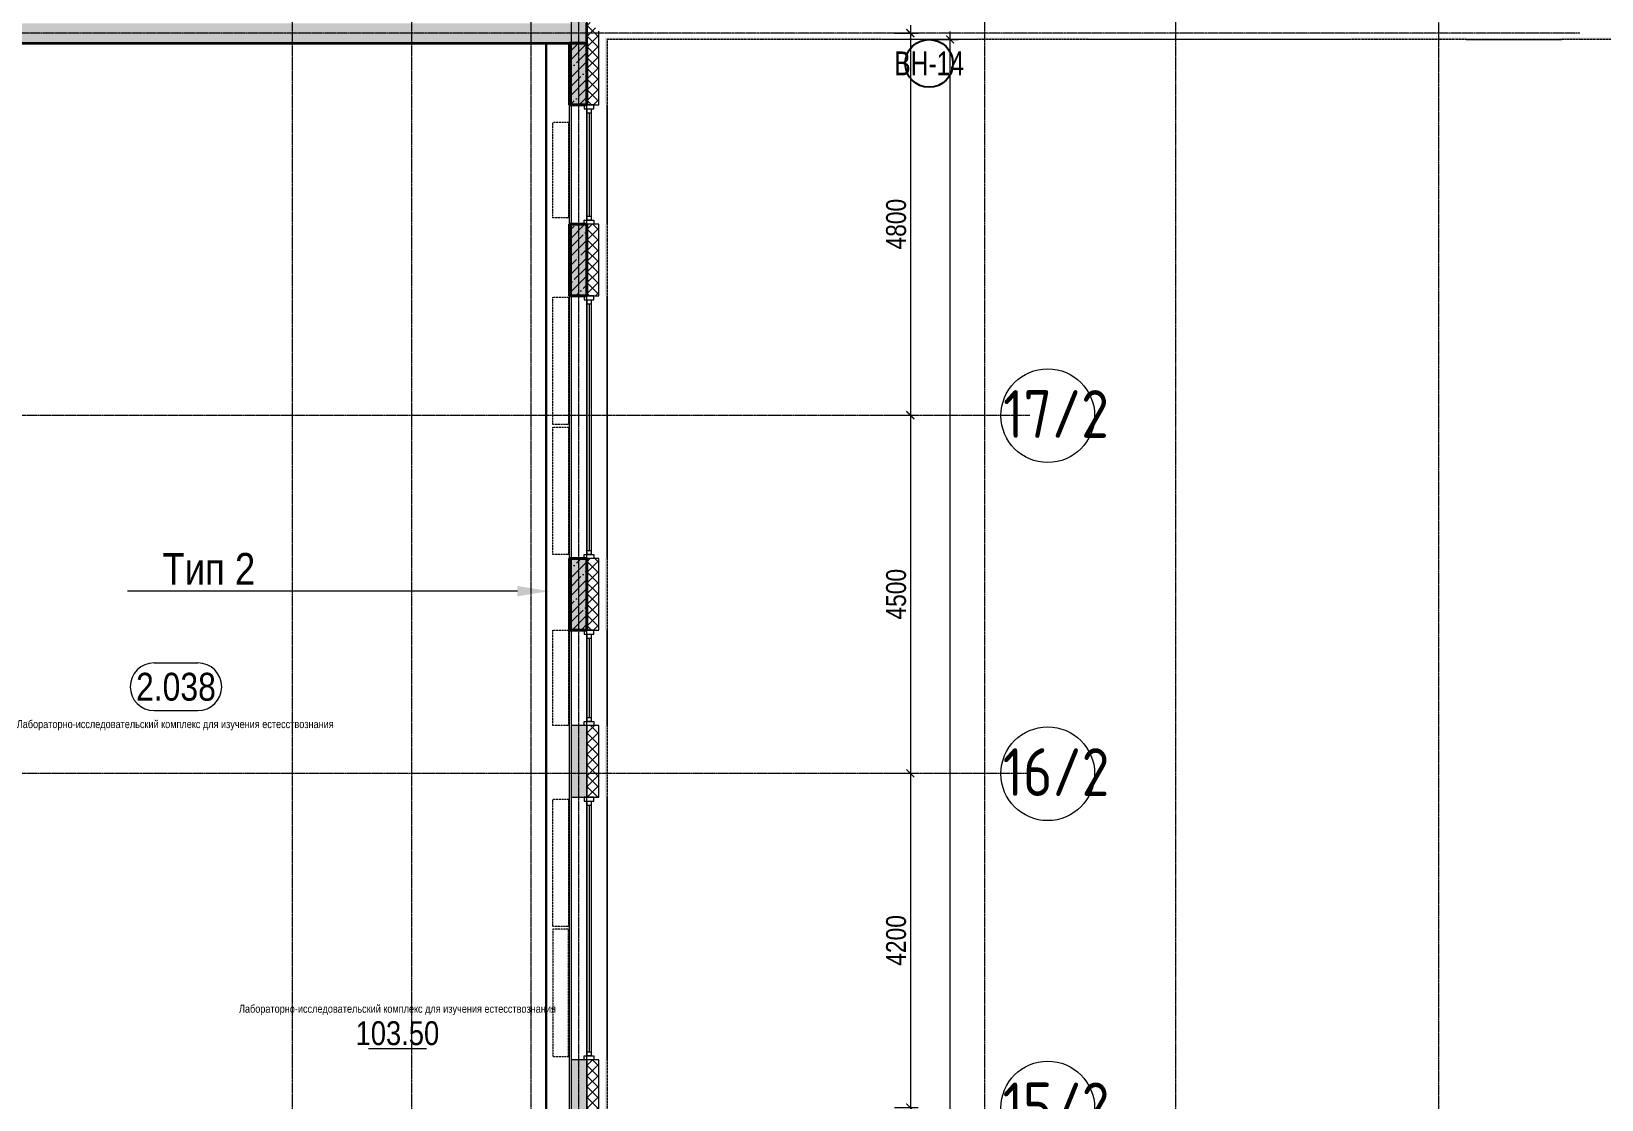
# Model space of a CAD drawing. Header units: millimetres. Extents: x -231292 to 573618, y -153144 to 564035.
# Drawn here: x 67703 to 87433, y 68230 to 81652 of the extents above; entities that cross this region are included whole.
import ezdxf
from ezdxf import colors
from ezdxf.entities.mleader import LeaderData, LeaderLine
from ezdxf.enums import TextEntityAlignment as Align
from ezdxf.math import Vec2, Vec3

# ---------------------------------------------------------------- set-up
doc = ezdxf.new("R2010")
doc.units = ezdxf.units.MM
for name, pattern in [('CENTER2', [28.575, 19.05, -3.175, 3.175, -3.175]), ('DASHED', [19.05, 12.7, -6.35]), ('HIDDEN2', [4.7625, 3.175, -1.5875])]:
    doc.linetypes.add(name, pattern=pattern)
doc.layers.get('0').update_dxf_attribs({"color": 250})
doc.layers.get('Defpoints').update_dxf_attribs({"color": 250})
for name, color, linetype, lineweight in [('A-AREA', 250, 'Continuous', 15), ('A-Wall-Open', 250, 'Continuous', 5), ('A-Wall_Материал_Газоблок_Контур', 250, 'Continuous', 0), ('АР_Area', 250, 'Continuous', 5), ('АР_Витраж марка', 250, 'Continuous', 9), ('АР_Колонны', 250, 'Continuous', 35), ('АР_Окна', 250, 'Continuous', 5), ('АР_Отопительные приборы', 250, 'HIDDEN2', 0), ('АР_площадь пом', 250, 'Continuous', 5), ('АР_Стены ЖБ', 250, 'Continuous', 35), ('АР_Стены ПЕНОблок', 250, 'Continuous', 20), ('АР_Утеплитель', 250, 'Continuous', 0), ('АР_Штриховка', 250, 'Continuous', 0), ('Зашивка радиаторов тип 2 (файерборд 2 слоя_керамогранит)', 250, 'Continuous', 0), ('КМ_Фахверки', 250, 'Continuous', 80), ('Размеры зашивки ГКЛ', 250, 'Continuous', 0), ('РД_Оси_100', 250, 'Continuous', 0), ('РД_Оси_размер', 250, 'Continuous', 0)]:
    doc.layers.add(name, color=color, linetype=linetype, lineweight=lineweight)
doc.layers.add('АР_Делит', color=250, linetype='Continuous', lineweight=0, plot=False)
doc.layers.add('РД_Витраж_проем', color=250, linetype='Continuous', lineweight=0, plot=False)
doc.styles.add('Arial_09', font='ARIALN.TTF', dxfattribs={"width": 0.9})
doc.styles.add('style1', font='ARIALN.TTF')
doc.styles.add('ккк', font='isocpeur.ttf', dxfattribs={"width": 0.85, "oblique": 15})
doc.dimstyles.new('Dim100_ареал', dxfattribs={"dimscale": 100, "dimtxt": 2.5, "dimasz": 1, "dimexe": 1, "dimexo": 1, "dimgap": 0.5, "dimtad": 1, "dimzin": 12, "dimdsep": 46, "dimtxsty": 'style1', "dimblk": 'ARCHTICK', "dimcen": 1, "dimdle": 1, "dimclrd": 256, "dimclre": 256, "dimaunit": 1, "dimadec": 0, "dimazin": 3, "dimtfac": 1, "dimtmove": 1, "dimatfit": 3, "dimldrblk": 'OPEN30', "dimfxl": 2, "dimfxlon": 1, "dimtolj": 1, "dimtzin": 0, "dimlwd": 9, "dimlwe": 9, "dimarcsym": 0})
pattern_1 = [(45, (8883.4, 13229.69), (-112.2532, 112.2532), []), (45, (8995.66, 13229.69), (-112.2532, 112.2532), [198.4375, -39.6875, 0, -39.6875])]

# ---------------------------------------------------------------- blocks, each defined once
blk = doc.blocks.new('A-iden')
at = {"linetype": 'Continuous', "lineweight": 5}
blk.add_circle((-0.73, -4.06), 5.89, dxfattribs=at)
at = {"color": 0, "linetype": 'Continuous', "lineweight": 20, "style": 'ккк', "width": 0.85}
blk.add_attdef('ID', text='', height=6, dxfattribs=at).set_placement((0.31, -3.85), align=Align.MIDDLE_CENTER)
blk = doc.blocks.new('_ArchTick')
at = {"color": 0, "linetype": 'ByBlock', "const_width": 0.15}
blk.add_lwpolyline([(-0.5, -0.5), (0.5, 0.5)], dxfattribs=at)
blk = doc.blocks.new('*D1600')
at = {"layer": 'Defpoints', "color": 0, "transparency": 16777216}
for p in [(68364, 68320), (70364, 68320), (68364, 15000)]:
    blk.add_point(p, dxfattribs=at)
at = {"layer": 'РД_Оси_размер', "lineweight": 9, "transparency": 16777216}
for p, q in [((70164, 68320), (70464, 68320)), ((70364, 14900), (70364, 68420)), ((70164, 15000), (70464, 15000))]:
    blk.add_line(p, q, dxfattribs=at)
at = {"layer": 'РД_Оси_размер', "lineweight": 9, "transparency": 16777216, "xscale": 100, "yscale": 100, "zscale": 100}
for p, rotation in [((70364, 68320), 90), ((70364, 15000), 270)]:
    blk.add_blockref('_ArchTick', p, dxfattribs=dict(at, rotation=rotation))
at = {"layer": 'РД_Оси_размер', "color": 0, "transparency": 16777216, "insert": (70186, 41660), "char_height": 250, "attachment_point": 5, "rotation": 90, "style": 'style1'}
blk.add_mtext('\\A1;53320', dxfattribs=at)
blk = doc.blocks.new('_Open30')
at = {"color": 0, "linetype": 'ByBlock', "lineweight": -2}
for p, q in [((-1, 0.27), (0, 0)), ((0, 0), (-1, -0.27)), ((0, 0), (-1, 0))]:
    blk.add_line(p, q, dxfattribs=at)
blk = doc.blocks.new('*D27')
at = {"layer": 'Defpoints', "color": 0, "transparency": 16777216}
for p in [(68364, 68400), (68364, 63600), (69864, 63600)]:
    blk.add_point(p, dxfattribs=at)
at = {"layer": 'РД_Оси_размер', "color": 0, "lineweight": 5, "transparency": 16777216}
for p, q in [((69864, 68500), (69864, 63500)), ((69664, 68400), (69964, 68400)), ((69664, 63600), (69964, 63600))]:
    blk.add_line(p, q, dxfattribs=at)
at = {"layer": 'РД_Оси_размер', "color": 0, "lineweight": 5, "transparency": 16777216, "xscale": 100, "yscale": 100, "zscale": 100}
for p, rotation in [((69864, 68400), 90), ((69864, 63600), 270)]:
    blk.add_blockref('_ArchTick', p, dxfattribs=dict(at, rotation=rotation))
at = {"layer": 'РД_Оси_размер', "color": 0, "transparency": 16777216, "insert": (69686, 66000), "char_height": 250, "attachment_point": 5, "rotation": 90, "style": 'style1'}
blk.add_mtext('\\A1;4800', dxfattribs=at)
blk = doc.blocks.new('*D28')
at = {"layer": 'Defpoints', "color": 0, "transparency": 16777216}
for p in [(68364, 63600), (68364, 59100), (69864, 59100)]:
    blk.add_point(p, dxfattribs=at)
at = {"layer": 'РД_Оси_размер', "color": 0, "lineweight": 5, "transparency": 16777216}
for p, q in [((69664, 63600), (69964, 63600)), ((69864, 63700), (69864, 59000)), ((69664, 59100), (69964, 59100))]:
    blk.add_line(p, q, dxfattribs=at)
at = {"layer": 'РД_Оси_размер', "color": 0, "lineweight": 5, "transparency": 16777216, "xscale": 100, "yscale": 100, "zscale": 100}
for p, rotation in [((69864, 63600), 90), ((69864, 59100), 270)]:
    blk.add_blockref('_ArchTick', p, dxfattribs=dict(at, rotation=rotation))
at = {"layer": 'РД_Оси_размер', "color": 0, "transparency": 16777216, "insert": (69686, 61350), "char_height": 250, "attachment_point": 5, "rotation": 90, "style": 'style1'}
blk.add_mtext('\\A1;4500', dxfattribs=at)
blk = doc.blocks.new('*D21')
at = {"layer": 'Defpoints', "color": 0, "transparency": 16777216}
for p in [(68364, 59100), (68364, 54900), (69864, 54900)]:
    blk.add_point(p, dxfattribs=at)
at = {"layer": 'РД_Оси_размер', "color": 0, "lineweight": 5, "transparency": 16777216}
for p, q in [((69864, 59200), (69864, 54800)), ((69664, 59100), (69964, 59100)), ((69664, 54900), (69964, 54900))]:
    blk.add_line(p, q, dxfattribs=at)
at = {"layer": 'РД_Оси_размер', "color": 0, "lineweight": 5, "transparency": 16777216, "xscale": 100, "yscale": 100, "zscale": 100}
for p, rotation in [((69864, 59100), 90), ((69864, 54900), 270)]:
    blk.add_blockref('_ArchTick', p, dxfattribs=dict(at, rotation=rotation))
at = {"layer": 'РД_Оси_размер', "color": 0, "transparency": 16777216, "insert": (69686, 57000), "char_height": 250, "attachment_point": 5, "rotation": 90, "style": 'style1'}
blk.add_mtext('\\A1;4200', dxfattribs=at)
blk = doc.blocks.new('MOK-МаркаПомещения1')
at = {"layer": 'A-AREA', "color": 0}
blk.add_line((-3.65, -1.94), (3.65, -1.94), dxfattribs=at)
at = {"layer": 'A-AREA', "color": 0, "style": 'style1'}
blk.add_attdef('АР-ПОМЕЩЕНИЕ:ПЛОЩАДЬ', text='', height=3, dxfattribs=at).set_placement((0, 0), align=Align.MIDDLE)
at = {"layer": 'Defpoints', "style": 'style1', "flags": 8}
blk.add_attdef('АР-ПОМЕЩЕНИЕ:НАИМЕНОВАНИЕ', text='', height=1, dxfattribs=at).set_placement((0, 2.96), align=Align.MIDDLE)
blk = doc.blocks.new('MOK-МаркаПом_овал_ареал')
for p, q in [((-2.75, 3), (2.75, 3)), ((-2.75, -3), (2.75, -3))]:
    blk.add_line(p, q)
for centre, radius, start, end in [((-2.75, 0), 3, 90, 270), ((2.75, 0), 3, 270, 90), ((-3.75, 0), 3.5, 0, 0.001)]:
    blk.add_arc(centre, radius, start, end)
at = {"color": 0, "style": 'style1'}
blk.add_attdef('АР-ПОМЕЩЕНИЕ:НОМЕР', text='', height=3.5, dxfattribs=at).set_placement((0, 0), align=Align.MIDDLE)
at = {"layer": 'Defpoints', "color": 2, "style": 'style1'}
blk.add_attdef('АР-ПОМЕЩЕНИЕ:НАИМЕНОВАНИЕ', text='', height=1, dxfattribs=at).set_placement((-0.09, -4.81), align=Align.MIDDLE)
blk = doc.blocks.new('МаркаВитража1')
at = {"layer": 'Defpoints'}
blk.add_circle((0, 0), 3, dxfattribs=at)
at = {"color": 0, "linetype": 'ByBlock', "lineweight": -2, "style": 'Arial_09', "width": 0.9}
blk.add_attdef('АР-ОКНО:НАИМЕНОВАНИЕ', text='', height=3, dxfattribs=at).set_placement((0, 0), align=Align.MIDDLE)
blk = doc.blocks.new('СОШ_2200_АР_ОСИ_М100_28.05.24')
at = {"layer": 'АР_Делит', "color": 5, "linetype": 'DASHED'}
blk.add_lwpolyline([(114955, 135155), (114955, -355), (93595.036, -355), (93595.036, 13855), (94145, 13855), (94145, 68320), (66055, 68320), (66055, 13857.73), (83455, 13857.73), (83455, -355), (45245, -355), (45245, 13145), (44695, 13145), (44695, 26755), (45245, 26755), (45245, 68320), (20455, 68320), (20455, 26755), (27955, 26755), (27955, 13145), (-355, 13145), (-355, 100855)], dxfattribs=at)
at = {"layer": 'РД_Оси_100', "linetype": 'CENTER2'}
for p, q in [((63600, -6155), (63600, 139938.679)), ((65100, -6155), (65100, 139938.679)), ((73200, -6155), (73200, 139938.679)), ((70800, -6155), (70800, 90900)), ((62100, -6155), (62100, 73302.739)), ((43327.994, 63600), (71363.995, 63600)), ((43327.994, 59100), (69455, 59100)), ((43327.994, 59100), (71363.995, 59100))]:
    blk.add_line(p, q, dxfattribs=at)
for points in [[(65700, -6155), (65700, 139938.679)], [(76500, 139938.679), (76500, -6155)], [(78274.959, 68400), (-5454.958, 68400), (-5954.958, 68250)]]:
    blk.add_lwpolyline(points, dxfattribs=at)
at = {"layer": 'РД_Оси_100', "color": 0, "xscale": 100, "yscale": 100, "zscale": 100}
for p, values in [((71663.995, 64000), {'ID': '17/2'}), ((71663.995, 59500), {'ID': '16/2'}), ((71663.995, 55300), {'ID': '15/2'})]:
    blk.add_blockref('A-iden', p, dxfattribs=at).add_auto_attribs(values)
at = {"layer": 'РД_Оси_размер'}
for base, p1, p2, picture, middle in [((69863.995, 63600), (68363.995, 68400), (68363.995, 63600), '*D27', (69686.352, 66000)), ((70363.995, 68320), (68363.995, 15000), (68363.995, 68320), '*D1600', (70186.352, 41660)), ((69863.995, 59100), (68363.995, 63600), (68363.995, 59100), '*D28', (69686.352, 61350)), ((69863.995, 54900), (68363.995, 59100), (68363.995, 54900), '*D21', (69686.352, 57000))]:
    dim = blk.add_linear_dim(base=base, p1=p1, p2=p2, angle=90, dimstyle='Dim100_ареал', dxfattribs=at)
    dim.commit()
    dim.dimension.update_dxf_attribs({"geometry": picture, "text_midpoint": middle})

msp = doc.modelspace()

# ---------------------------------------------------------------- hatches: boundary and pattern name
at = {"layer": 'АР_Штриховка', "linetype": 'Continuous', "lineweight": 5}
h = msp.add_hatch(dxfattribs=at)
h.set_pattern_fill('ANSI35', color=256, scale=25, style=0)
h.set_pattern_definition([(45, (8883.4, 13229.69), (-112.2532, 112.2532), []), (45, (8995.66, 13229.69), (-112.2532, 112.2532), [198.4375, -39.6875, 0, -39.6875])])
h.paths.add_polyline_path([(54383.403, 81754.686), (54383.403, 81504.686), (63343.403, 81504.686), (63343.403, 81754.686)], flags=0)
h.paths.add_polyline_path([(65223.403, 81754.686), (65223.403, 81504.686), (74683.401, 81504.686), (74683.401, 81754.686)], flags=0)
at = {"layer": 'АР_Штриховка', "linetype": 'Continuous', "lineweight": 0}
h = msp.add_hatch(dxfattribs=at)
h.set_pattern_fill('AR-CONC', color=256, angle=-360, style=0)
h.set_pattern_definition([(50, (8883.4, 13229.69), (182.18467, -15.93909), [19.05, -209.55]), (355, (8883.4, 13229.69), (-35.24342, 191.05685), [15.24, -167.6406]), (100.45144, (8898.58, 13228.36), (146.94125, 175.11775), [16.19, -178.09024]), (46.1842, (8883.4, 13280.49), (271.07904, -42.04233), [28.575, -314.325]), (96.63556, (8906, 13276.98), (237.4041, 247.4261), [24.285, -267.1356]), (351.18415, (8883.4, 13280.5), (237.4041, 247.4261), [22.86, -251.4597]), (21, (8908.8, 13267.79), (151.6144, -102.2652), [19.05, -209.55]), (326, (8908.8, 13267.79), (61.80203, 184.18797), [15.24, -167.64]), (71.45144, (8921.44, 13259.26), (213.41642, 81.92277), [16.19, -178.08994]), (37.5, (8883.4, 13229.686), (3.088603, 84.55504), [0, -165.608, 0, -170.18, 0, -168.275]), (7.5, (8883.4, 13229.69), (66.81966, 100.180575), [0, -97.028, 0, -161.798, 0, -64.135]), (327.5, (8826.76, 13229.686), (135.590595, -5.728744), [0, -63.5, 0, -198.12, 0, -262.89]), (317.5, (8801.36, 13229.69), (148.12918, 25.42649), [0, -82.55, 0, -131.572, 0, -186.69])])
h.paths.add_polyline_path([(74683.403, 81804.686), (74483.403, 81804.686), (74483.403, 80729.686), (74683.403, 80729.686)], flags=0)
h.paths.add_polyline_path([(74683.403, 79229.686), (74483.403, 79229.686), (74483.403, 78329.686), (74683.403, 78329.686)], flags=0)
h.paths.add_polyline_path([(74683.403, 75029.686), (74483.403, 75029.686), (74483.403, 74129.686), (74683.403, 74129.686)], flags=0)
h.paths.add_polyline_path([(74683.403, 72929.686), (74483.403, 72929.686), (74483.403, 72029.686), (74683.403, 72029.686)], flags=0)
h.paths.add_polyline_path([(74683.403, 68729.686), (74483.403, 68729.686), (74483.403, 66929.686), (74683.403, 66929.686)], flags=0)
h.paths.add_polyline_path([(74683.403, 63629.686), (74483.403, 63629.686), (74483.403, 62729.686), (74683.403, 62729.686)], flags=0)
h.paths.add_polyline_path([(74683.403, 61529.686), (74483.403, 61529.686), (74483.403, 60629.686), (74683.403, 60629.686)], flags=0)
h.paths.add_polyline_path([(74683.403, 59429.686), (74483.403, 59429.686), (74483.403, 57329.686), (74683.403, 57329.686)], flags=0)
h.paths.add_polyline_path([(74683.403, 56129.686), (74483.403, 56129.686), (74483.403, 55229.686), (74683.403, 55229.686)], flags=0)
h.paths.add_polyline_path([(74683.403, 54029.686), (74483.403, 54029.686), (74483.403, 53129.686), (74683.403, 53129.686)], flags=0)
h.paths.add_polyline_path([(74683.403, 49829.686), (74483.403, 49829.686), (74483.403, 48029.686), (74683.403, 48029.686)], flags=0)
h.paths.add_polyline_path([(74683.403, 46829.686), (74483.403, 46829.686), (74483.403, 45929.686), (74683.403, 45929.686)], flags=0)
h.paths.add_polyline_path([(74683.403, 44729.686), (74483.403, 44729.686), (74483.403, 43829.686), (74683.403, 43829.686)], flags=0)
h.paths.add_polyline_path([(74683.403, 40529.686), (74483.403, 40529.686), (74483.403, 38829.687), (74683.403, 38829.687)], flags=0)
h.paths.add_polyline_path([(74683.403, 35529.687), (74483.403, 35529.687), (74483.403, 34629.687), (74683.403, 34629.687)], flags=0)
h.paths.add_polyline_path([(74683.403, 33429.687), (74483.403, 33429.687), (74483.403, 32529.685), (74683.403, 32529.685)], flags=0)
h = msp.add_hatch(dxfattribs=at)
h.set_pattern_fill('ANSI37', color=256, scale=30, angle=-360, style=0)
h.set_pattern_definition([(45, (8883.4, 13229.69), (-67.35192, 67.35192), []), (135, (8883.4, 13229.69), (-67.35192, -67.35192), [])])
h.paths.add_polyline_path([(74833.403, 81654.686), (74683.403, 81804.686), (74683.403, 80729.686), (74833.403, 80729.686)], flags=0)
h.paths.add_polyline_path([(74833.403, 79229.686), (74683.403, 79229.686), (74683.403, 78329.686), (74833.403, 78329.686)], flags=0)
h.paths.add_polyline_path([(74833.403, 75029.686), (74683.403, 75029.686), (74683.403, 74129.686), (74833.403, 74129.686)], flags=0)
h.paths.add_polyline_path([(74833.403, 72929.686), (74683.403, 72929.686), (74683.403, 72029.686), (74833.403, 72029.686)], flags=0)
h.paths.add_polyline_path([(74833.403, 68729.686), (74683.403, 68729.686), (74683.403, 66929.686), (74833.403, 66929.686)], flags=0)
h.paths.add_polyline_path([(74833.403, 63629.686), (74683.403, 63629.686), (74683.403, 62729.686), (74833.403, 62729.686)], flags=0)
h.paths.add_polyline_path([(74833.403, 61529.686), (74683.403, 61529.686), (74683.403, 60629.686), (74833.403, 60629.686)], flags=0)
h.paths.add_polyline_path([(74833.403, 59429.686), (74683.403, 59429.686), (74683.403, 57329.686), (74833.403, 57329.686)], flags=0)
h.paths.add_polyline_path([(74833.403, 56129.686), (74683.403, 56129.686), (74683.403, 55229.686), (74833.403, 55229.686)], flags=0)
h.paths.add_polyline_path([(74833.403, 54029.686), (74683.403, 54029.686), (74683.403, 53129.686), (74833.403, 53129.686)], flags=0)
h.paths.add_polyline_path([(74833.403, 49829.686), (74683.403, 49829.686), (74683.403, 48029.686), (74833.403, 48029.686)], flags=0)
h.paths.add_polyline_path([(74833.403, 46829.686), (74683.403, 46829.686), (74683.403, 45929.686), (74833.403, 45929.686)], flags=0)
h.paths.add_polyline_path([(74833.403, 44729.686), (74683.403, 44729.686), (74683.403, 43829.686), (74833.403, 43829.686)], flags=0)
h.paths.add_polyline_path([(74833.403, 40529.686), (74683.403, 40529.686), (74683.403, 38829.687), (74833.403, 38829.687)], flags=0)
h.paths.add_polyline_path([(74833.403, 35529.687), (74683.403, 35529.687), (74683.403, 34629.687), (74833.403, 34629.687)], flags=0)
h.paths.add_polyline_path([(74833.403, 33429.687), (74683.403, 33429.687), (74683.403, 32529.685), (74833.403, 32529.685)], flags=0)
at = {"layer": 'АР_Штриховка', "linetype": 'Continuous', "lineweight": 5}
h = msp.add_hatch(dxfattribs=at)
h.set_pattern_fill('ANSI35', color=256, scale=25, style=0)
h.set_pattern_definition(pattern_1)
h.paths.add_polyline_path([(74463.403, 80729.686), (74683.403, 80729.686), (74683.403, 81504.686), (74463.403, 81504.686)], flags=0)
at = {"layer": 'АР_Штриховка', "linetype": 'Continuous', "lineweight": 0}
h = msp.add_hatch(dxfattribs=at)
h.set_pattern_fill('_U', color=256, angle=-360, style=0, pattern_type=0)
h.set_pattern_definition([(360, (8883.4027, 13229.6861), (3e-17, 1), [])])
h.paths.add_polyline_path([(74938.403, 81549.686), (74913.403, 81574.686), (74913.403, 80729.686), (74938.403, 80729.686)], flags=0)
h.paths.add_polyline_path([(74938.403, 79229.686), (74913.403, 79229.686), (74913.403, 78329.686), (74938.403, 78329.686)], flags=0)
h.paths.add_polyline_path([(74938.403, 75029.686), (74913.403, 75029.686), (74913.403, 74129.686), (74938.403, 74129.686)], flags=0)
h.paths.add_polyline_path([(74938.403, 72929.686), (74913.403, 72929.686), (74913.403, 72029.686), (74938.403, 72029.686)], flags=0)
h.paths.add_polyline_path([(74938.403, 68729.686), (74913.403, 68729.686), (74913.403, 66929.686), (74938.403, 66929.686)], flags=0)
h.paths.add_polyline_path([(74938.403, 63629.686), (74913.403, 63629.686), (74913.403, 62729.686), (74938.403, 62729.686)], flags=0)
h.paths.add_polyline_path([(74938.403, 61529.686), (74913.403, 61529.686), (74913.403, 60629.686), (74938.403, 60629.686)], flags=0)
h.paths.add_polyline_path([(74938.403, 59429.686), (74913.403, 59429.686), (74913.403, 57329.686), (74938.403, 57329.686)], flags=0)
h.paths.add_polyline_path([(74938.403, 56129.686), (74913.403, 56129.686), (74913.403, 55229.686), (74938.403, 55229.686)], flags=0)
h.paths.add_polyline_path([(74938.403, 54029.686), (74913.403, 54029.686), (74913.403, 53129.686), (74938.403, 53129.686)], flags=0)
h.paths.add_polyline_path([(74938.403, 49829.686), (74913.403, 49829.686), (74913.403, 48029.686), (74938.403, 48029.686)], flags=0)
h.paths.add_polyline_path([(74938.403, 46829.686), (74913.403, 46829.686), (74913.403, 45929.686), (74938.403, 45929.686)], flags=0)
h.paths.add_polyline_path([(74938.403, 44729.686), (74913.403, 44729.686), (74913.403, 43829.686), (74938.403, 43829.686)], flags=0)
h.paths.add_polyline_path([(74938.403, 40529.686), (74913.403, 40529.686), (74913.403, 38829.687), (74938.403, 38829.687)], flags=0)
h.paths.add_polyline_path([(74938.403, 35529.687), (74913.403, 35529.687), (74913.403, 34629.687), (74938.403, 34629.687)], flags=0)
h.paths.add_polyline_path([(74938.403, 33429.687), (74913.403, 33429.687), (74913.403, 32529.685), (74938.403, 32529.685)], flags=0)
h = msp.add_hatch(dxfattribs=at)
h.set_pattern_fill('_U', color=256, style=0, pattern_type=0)
h.set_pattern_definition([(360, (8883.4027, 13229.6861), (-2e-16, 1), [])])
h.paths.add_polyline_path([(85633.403, 81549.686), (85633.403, 81574.686), (84283.017, 81574.686), (84283.017, 81549.686)], flags=0)
h.paths.add_polyline_path([(80983.017, 81549.686), (80983.017, 81574.686), (79583.403, 81574.686), (79583.403, 81549.686)], flags=0)
h.paths.add_polyline_path([(78383.403, 81549.686), (78383.403, 81574.686), (74913.403, 81574.686), (74938.403, 81549.686)], flags=0)
h = msp.add_hatch(dxfattribs=at)
h.set_pattern_fill('_U', color=256, style=0, pattern_type=0)
h.set_pattern_definition([(360, (8883.4027, 13229.6861), (1e-16, 1), [])])
h.paths.add_polyline_path([(103283.403, 81549.103), (103283.403, 81574.103), (101633.403, 81574.103), (101633.403, 81549.103)], flags=0)
h.paths.add_polyline_path([(98333.403, 81549.103), (98333.403, 81574.103), (97133.403, 81574.103), (97133.403, 81549.103)], flags=0)
h.paths.add_polyline_path([(95933.403, 81549.103), (95933.403, 81574.103), (95033.403, 81574.103), (95033.403, 81549.103)], flags=0)
h.paths.add_polyline_path([(91733.403, 81549.103), (91733.403, 81574.103), (91133.403, 81574.103), (91133.403, 81549.103)], flags=0)
h.paths.add_polyline_path([(89933.403, 81549.103), (89933.403, 81574.103), (89033.403, 81574.103), (89033.403, 81549.103)], flags=0)
h.paths.add_polyline_path([(87833.403, 81549.103), (87833.403, 81574.103), (86933.403, 81574.103), (86933.403, 81549.103)], flags=0)
h.paths.add_polyline_path([(85733.403, 81549.103), (85733.403, 81574.103), (85633.403, 81574.103), (85633.403, 81549.103)], flags=0)
at = {"layer": 'АР_Штриховка', "linetype": 'Continuous', "lineweight": 5}
h = msp.add_hatch(dxfattribs=at)
h.set_pattern_fill('ANSI35', color=256, scale=25, style=0)
h.set_pattern_definition(pattern_1)
h.paths.add_polyline_path([(74463.403, 78329.686), (74683.403, 78329.686), (74683.403, 79229.686), (74463.403, 79229.686)], flags=0)
h = msp.add_hatch(dxfattribs=at)
h.set_pattern_fill('ANSI35', color=256, scale=25, style=0)
h.set_pattern_definition(pattern_1)
h.paths.add_polyline_path([(74463.403, 74129.686), (74683.403, 74129.686), (74683.403, 75029.686), (74463.403, 75029.686)], flags=0)

# ---------------------------------------------------------------- linework, layer by layer
at = {"layer": 'A-Wall-Open', "linetype": 'Continuous', "lineweight": 5}
for p, q in [((79583.403, 81549.686), (78383.403, 81549.686)), ((84283.017, 81549.686), (80983.017, 81549.686))]:
    msp.add_line(p, q, dxfattribs=at)
at = {"layer": 'A-Wall_Материал_Газоблок_Контур', "linetype": 'Continuous', "lineweight": 0}
for p, q in [((85733.403, 81549.103), (86933.403, 81549.103)), ((74483.403, 80729.686), (74483.403, 79229.686)), ((74938.403, 79229.686), (74938.403, 80729.686)), ((74483.403, 78329.686), (74483.403, 75029.686)), ((74938.403, 75029.686), (74938.403, 78329.686)), ((74483.403, 74129.686), (74483.403, 72929.686)), ((74938.403, 72929.686), (74938.403, 74129.686)), ((74483.403, 72029.686), (74483.403, 68729.686)), ((74938.403, 68729.686), (74938.403, 72029.686))]:
    msp.add_line(p, q, dxfattribs=at)
at = {"layer": 'АР_Колонны', "linetype": 'HIDDEN2', "lineweight": 25}
for p, q in [((74463.403, 81504.686), (74683.403, 81504.686)), ((74463.403, 80729.686), (74463.403, 81504.686)), ((74683.403, 81504.686), (74683.403, 80729.686)), ((74683.403, 80729.686), (74463.403, 80729.686)), ((74463.403, 79229.686), (74683.403, 79229.686)), ((74463.403, 78329.686), (74463.403, 79229.686)), ((74683.403, 79229.686), (74683.403, 78329.686)), ((74683.403, 78329.686), (74463.403, 78329.686)), ((74463.403, 75029.686), (74683.403, 75029.686)), ((74463.403, 74129.686), (74463.403, 75029.686)), ((74683.403, 75029.686), (74683.403, 74129.686)), ((74683.403, 74129.686), (74463.403, 74129.686))]:
    msp.add_line(p, q, dxfattribs=at)
at = {"layer": 'АР_Колонны', "linetype": 'Continuous', "lineweight": 35}
for p, q in [((74463.403, 81504.686), (74683.403, 81504.686)), ((74463.403, 80729.686), (74463.403, 81504.686)), ((74683.403, 80729.686), (74683.403, 81504.686)), ((74463.403, 80729.686), (74683.403, 80729.686)), ((74463.403, 79229.686), (74683.403, 79229.686)), ((74463.403, 78329.686), (74463.403, 79229.686)), ((74683.403, 78329.686), (74683.403, 79229.686)), ((74463.403, 78329.686), (74683.403, 78329.686)), ((74463.403, 75029.686), (74683.403, 75029.686)), ((74463.403, 74129.686), (74463.403, 75029.686)), ((74683.403, 74129.686), (74683.403, 75029.686)), ((74463.403, 74129.686), (74683.403, 74129.686))]:
    msp.add_line(p, q, dxfattribs=at)
at = {"layer": 'АР_Окна', "linetype": 'Continuous', "lineweight": 5}
for p, q in [((85733.403, 81549.103), (86933.403, 81549.103)), ((74483.403, 80729.686), (74483.403, 79229.686)), ((74938.403, 80729.686), (74938.403, 79229.686)), ((74685.903, 80629.686), (74735.903, 80629.686)), ((74710.903, 80629.686), (74710.903, 79329.686)), ((74685.903, 79329.686), (74735.903, 79329.686)), ((74483.403, 78329.686), (74483.403, 75029.686)), ((74938.403, 78329.686), (74938.403, 75029.686)), ((74685.903, 78229.686), (74735.903, 78229.686)), ((74710.903, 78229.686), (74710.903, 75129.686)), ((74685.903, 75129.686), (74735.903, 75129.686)), ((74483.403, 74129.686), (74483.403, 72929.686)), ((74685.903, 74029.686), (74735.903, 74029.686)), ((74710.903, 74029.686), (74710.903, 73029.686)), ((74938.403, 74129.686), (74938.403, 72929.686)), ((74685.903, 73029.686), (74735.903, 73029.686)), ((74483.403, 72029.686), (74483.403, 68729.686)), ((74938.403, 72029.686), (74938.403, 68729.686)), ((74685.903, 71929.686), (74735.903, 71929.686)), ((74710.903, 71929.686), (74710.903, 68829.686)), ((74685.903, 68829.686), (74735.903, 68829.686))]:
    msp.add_line(p, q, dxfattribs=at)
for points in [[(74770.903, 80679.686), (74770.903, 80729.686), (74650.903, 80729.686), (74650.903, 80679.686)], [(74685.903, 80679.686), (74735.903, 80679.686), (74735.903, 79279.686), (74685.903, 79279.686)], [(74770.903, 79279.686), (74770.903, 79229.686), (74650.903, 79229.686), (74650.903, 79279.686)], [(74770.903, 78279.686), (74770.903, 78329.686), (74650.903, 78329.686), (74650.903, 78279.686)], [(74685.903, 78279.686), (74735.903, 78279.686), (74735.903, 75079.686), (74685.903, 75079.686)], [(74770.903, 75079.686), (74770.903, 75029.686), (74650.903, 75029.686), (74650.903, 75079.686)], [(74770.903, 74079.686), (74770.903, 74129.686), (74650.903, 74129.686), (74650.903, 74079.686)], [(74685.903, 74079.686), (74735.903, 74079.686), (74735.903, 72979.686), (74685.903, 72979.686)], [(74770.903, 72979.686), (74770.903, 72929.686), (74650.903, 72929.686), (74650.903, 72979.686)], [(74770.903, 71979.686), (74770.903, 72029.686), (74650.903, 72029.686), (74650.903, 71979.686)], [(74685.903, 71979.686), (74735.903, 71979.686), (74735.903, 68779.686), (74685.903, 68779.686)], [(74770.903, 68779.686), (74770.903, 68729.686), (74650.903, 68729.686), (74650.903, 68779.686)]]:
    msp.add_lwpolyline(points, close=True, dxfattribs=at)
at = {"layer": 'АР_Отопительные приборы'}
for points in [[(74253.403, 80510.622), (74453.403, 80510.622), (74453.403, 79310.622), (74253.403, 79310.622)], [(74253.403, 78312.841), (74453.403, 78312.841), (74453.403, 76712.841), (74253.403, 76712.841)], [(74253.403, 76679.686), (74453.403, 76679.686), (74453.403, 75079.686), (74253.403, 75079.686)], [(74253.403, 74129.686), (74453.403, 74129.686), (74453.403, 72929.686), (74253.403, 72929.686)], [(74253.403, 72003.25), (74453.403, 72003.25), (74453.403, 70403.25), (74253.403, 70403.25)], [(74453.403, 70370.095), (74253.403, 70370.095), (74253.403, 68770.095), (74453.403, 68770.095)]]:
    msp.add_lwpolyline(points, close=True, dxfattribs=at)
at = {"layer": 'АР_Стены ЖБ', "linetype": 'Continuous', "lineweight": 35}
for p, q in [((74683.401, 81504.686), (74683.401, 81754.686)), ((65223.403, 81504.686), (74683.401, 81504.686))]:
    msp.add_line(p, q, dxfattribs=at)
at = {"layer": 'АР_Стены ЖБ', "linetype": 'Continuous', "lineweight": 40}
for p, q in [((74683.403, 81504.686), (74463.403, 81504.686)), ((74463.403, 81504.686), (74463.403, 80729.686)), ((74683.403, 80729.686), (74683.403, 81504.686)), ((74463.403, 80729.686), (74683.403, 80729.686)), ((74683.403, 79229.686), (74463.403, 79229.686)), ((74463.403, 79229.686), (74463.403, 78329.686)), ((74683.403, 78329.686), (74683.403, 79229.686)), ((74463.403, 78329.686), (74683.403, 78329.686)), ((74683.403, 75029.686), (74463.403, 75029.686)), ((74463.403, 75029.686), (74463.403, 74129.686)), ((74683.403, 74129.686), (74683.403, 75029.686)), ((74463.403, 74129.686), (74683.403, 74129.686))]:
    msp.add_line(p, q, dxfattribs=at)
at = {"layer": 'АР_Стены ПЕНОблок', "linetype": 'Continuous', "lineweight": 20}
for p, q in [((74483.403, 81804.686), (74483.403, 80729.686)), ((74683.403, 80729.686), (74683.403, 81804.686)), ((74483.403, 80729.686), (74683.403, 80729.686)), ((74683.403, 79229.686), (74483.403, 79229.686)), ((74483.403, 79229.686), (74483.403, 78329.686)), ((74683.403, 78329.686), (74683.403, 79229.686)), ((74483.403, 78329.686), (74683.403, 78329.686)), ((74683.403, 75029.686), (74483.403, 75029.686)), ((74483.403, 75029.686), (74483.403, 74129.686)), ((74683.403, 74129.686), (74683.403, 75029.686)), ((74483.403, 74129.686), (74683.403, 74129.686)), ((74683.403, 72929.686), (74483.403, 72929.686)), ((74483.403, 72929.686), (74483.403, 72029.686)), ((74683.403, 72029.686), (74683.403, 72929.686)), ((74483.403, 72029.686), (74683.403, 72029.686)), ((74683.403, 68729.686), (74483.403, 68729.686)), ((74483.403, 68729.686), (74483.403, 66929.686)), ((74683.403, 66929.686), (74683.403, 68729.686))]:
    msp.add_line(p, q, dxfattribs=at)
at = {"layer": 'АР_Утеплитель', "linetype": 'Continuous', "lineweight": 0}
for p, q in [((74683.403, 81804.686), (74683.403, 80729.686)), ((74833.403, 80729.686), (74833.403, 81654.686)), ((74683.403, 80729.686), (74833.403, 80729.686)), ((74833.403, 79229.686), (74683.403, 79229.686)), ((74683.403, 79229.686), (74683.403, 78329.686)), ((74833.403, 78329.686), (74833.403, 79229.686)), ((74683.403, 78329.686), (74833.403, 78329.686)), ((74833.403, 75029.686), (74683.403, 75029.686)), ((74683.403, 75029.686), (74683.403, 74129.686)), ((74833.403, 74129.686), (74833.403, 75029.686)), ((74683.403, 74129.686), (74833.403, 74129.686)), ((74833.403, 72929.686), (74683.403, 72929.686)), ((74683.403, 72929.686), (74683.403, 72029.686)), ((74833.403, 72029.686), (74833.403, 72929.686)), ((74683.403, 72029.686), (74833.403, 72029.686)), ((74833.403, 68729.686), (74683.403, 68729.686)), ((74683.403, 68729.686), (74683.403, 66929.686)), ((74833.403, 66929.686), (74833.403, 68729.686))]:
    msp.add_line(p, q, dxfattribs=at)
at = {"layer": 'Зашивка радиаторов тип 2 (файерборд 2 слоя_керамогранит)', "linetype": 'Continuous', "lineweight": 0}
for p, q in [((74163.403, 81504.686), (74463.403, 81504.686)), ((74163.403, 81504.686), (74163.403, 67729.686)), ((74175.903, 81504.686), (74175.903, 67729.686)), ((74175.903, 67729.686), (74175.903, 81504.686)), ((74463.403, 67729.686), (74463.403, 81504.686))]:
    msp.add_line(p, q, dxfattribs=at)
at = {"layer": 'КМ_Фахверки', "lineweight": 5}
msp.add_lwpolyline([(79583.403, 81804.686), (103283.403, 81804.103), (103283.403, 13129.686), (123583.403, 13129.686), (123583.371, 148129.686), (81883.406, 148129.686), (81883.406, 142129.686), (46283.403, 142129.686), (46283.403, 113829.686), (8783.403, 113829.686), (8783.403, 26629.686), (36583.403, 26629.686), (36583.403, 39729.686), (29083.403, 39729.686), (29083.403, 81804.686), (54383.403, 81804.686), (54383.403, 13129.686), (92083.403, 13129.686), (92083.403, 26829.686), (74683.402, 26829.694), (74683.401, 81804.686), (79584.99, 81804.686)], dxfattribs=at)
at = {"layer": 'РД_Витраж_проем', "linetype": 'Continuous', "lineweight": 0}
msp.add_line((79583.403, 81549.686), (78383.403, 81549.686), dxfattribs=at)

# ---------------------------------------------------------------- block references
at = {"layer": 'АР_Area', "linetype": 'Continuous', "lineweight": 5, "xscale": 100, "yscale": 100, "zscale": 100}
msp.add_blockref('MOK-МаркаПом_овал_ареал', (69519.291, 73417.535), dxfattribs=at).add_auto_attribs({'АР-ПОМЕЩЕНИЕ:НОМЕР': '2.038', 'АР-ПОМЕЩЕНИЕ:НАИМЕНОВАНИЕ': 'Лабораторно-исследовательский комплекс для изучения естесствознания'})
at = {"layer": 'АР_Витраж марка', "linetype": 'Continuous', "lineweight": 9, "xscale": 100, "yscale": 100, "zscale": 100}
msp.add_blockref('МаркаВитража1', (78983.403, 81249.686), dxfattribs=at).add_auto_attribs({'АР-ОКНО:НАИМЕНОВАНИЕ': 'ВН-14'})
at = {"layer": 'АР_площадь пом', "linetype": 'Continuous', "lineweight": 5}
ref = msp.add_blockref('MOK-МаркаПомещения1', (72302.246, 69064.377), dxfattribs=dict(at, xscale=100, yscale=100, zscale=100))
ref.add_attrib('АР-ПОМЕЩЕНИЕ:НАИМЕНОВАНИЕ', 'Лабораторно-исследовательский комплекс для изучения естесствознания', dxfattribs={"layer": 'Defpoints', "height": 100, "style": 'style1'}).set_placement((72302.246, 69359.94), align=Align.MIDDLE)
ref.add_attrib('АР-ПОМЕЩЕНИЕ:ПЛОЩАДЬ', '103.50', dxfattribs={"layer": 'A-AREA', "color": 0, "height": 300, "style": 'style1'}).set_placement((72302.246, 69064.377), align=Align.MIDDLE)
at = {"layer": 'РД_Оси_100'}
msp.add_blockref('СОШ_2200_АР_ОСИ_М100_28.05.24', (8883.403, 13229.686), dxfattribs=at)

# ---------------------------------------------------------------- leaders
at = {"layer": 'Размеры зашивки ГКЛ'}
ml = msp.add_multileader_mtext('Standard', dxfattribs=at)
ml.set_content('\\pxsm1;Тип 2 ', color=(0, 0, 138), style='style1')
ml.set_leader_properties(color=256, linetype='ByLayer', lineweight=9)
ml.build(insert=Vec2(0, 0))
ml.multileader.update_dxf_attribs({"has_dogleg": 0, "text_left_attachment_type": 6, "text_right_attachment_type": 6, "text_bottom_attachment_type": 10, "dogleg_length": 25, "arrow_head_size": 400})
ctx = ml.context
ctx.base_point, ctx.char_height, ctx.arrow_head_size, ctx.landing_gap_size, ctx.plane_origin = Vec3(69299.114, 74618.072), 400, 400, 50, Vec3(69552.941, 81588.636)
ctx.left_attachment, ctx.right_attachment, ctx.top_attachment = 6, 6, 10
notes = []
notes.append((ctx, [(1, (1, 1, 0), (70555.083, 74618.072), (-1, 0), 25, [(1, [(74209.167, 74618.072)], 0, [])])]))
ctx.mtext.insert, ctx.mtext.width, ctx.mtext.defined_height, ctx.mtext.line_spacing_factor, ctx.mtext.flow_direction = Vec3(69349.114, 75098.072), 1668.44707, 600, 0.3, 5
for ctx, leaders in notes:
    for number, flags, end, landing, length, lines in leaders:
        leader = LeaderData()
        leader.index, (leader.has_last_leader_line, leader.has_dogleg_vector, leader.attachment_direction) = number, flags
        leader.last_leader_point, leader.dogleg_vector, leader.dogleg_length = Vec3(end), Vec3(landing), length
        for number, points, colour, breaks in lines:
            line = LeaderLine()
            line.index, line.vertices, line.color, line.breaks = number, Vec3.list(points), colors.encode_raw_color(colour), breaks
            leader.lines.append(line)
        ctx.leaders.append(leader)

doc.saveas('drawing.dxf')
